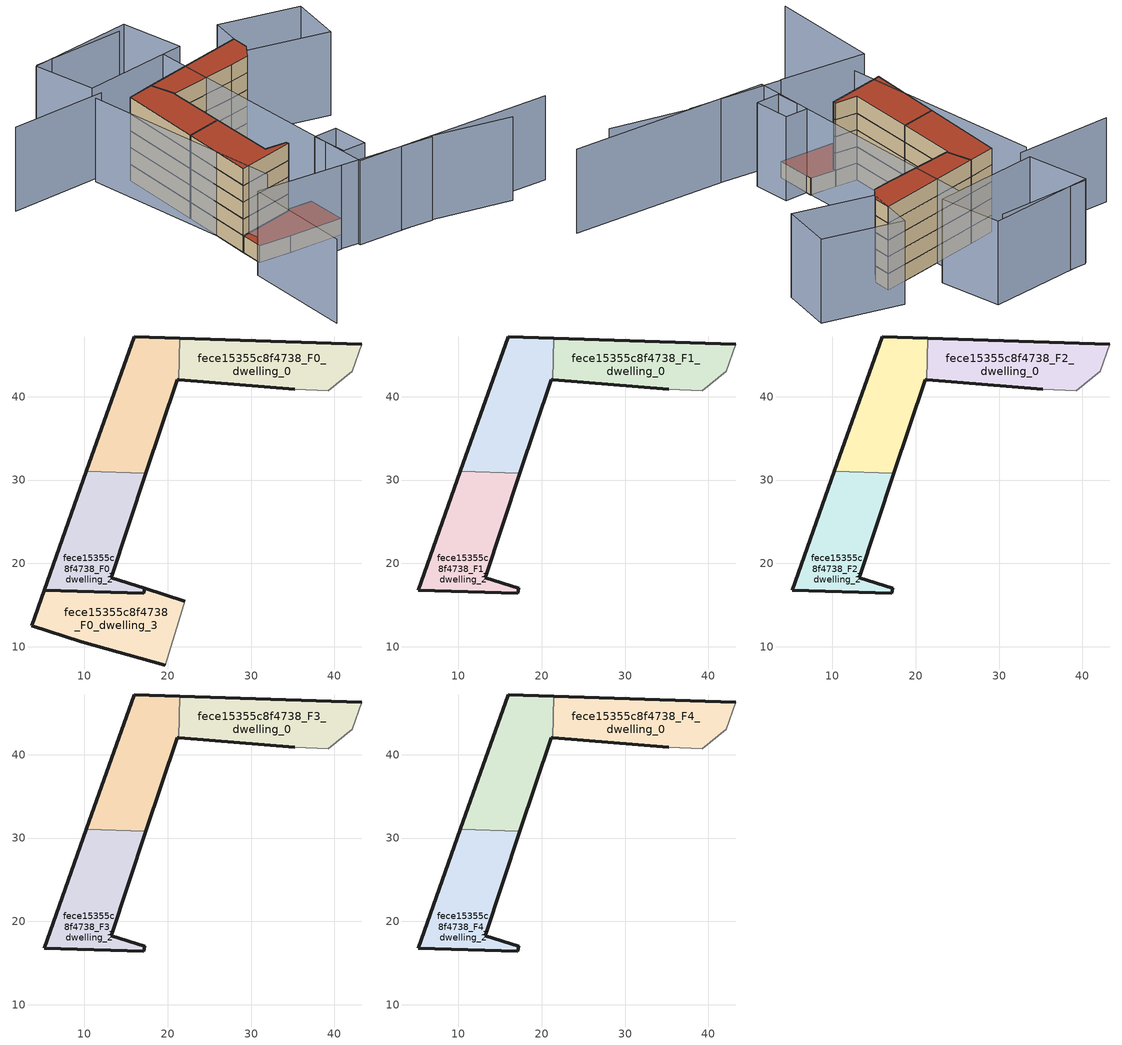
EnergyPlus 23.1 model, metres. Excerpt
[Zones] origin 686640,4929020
fece15355c8f4738_F0_dwelling_0
 floor ground (EU_floor_Construction): 42.18,43.04 43.3,46.27 21.45,46.99 21.3,42.05 35.25,40.92 39.29,40.69 z0
 wall outside (EU_wall_Construction): 35.25,40.92 21.3,42.05 / 21.45,46.99 43.3,46.27 z0:3
 wall adiabatic (EU_wall_Construction): 43.3,46.27 42.18,43.04 39.29,40.69 35.25,40.92 z0:3
 wall to fece15355c8f4738_F0_dwelling_1 (EU_wall_Construction): 21.3,42.05 21.45,46.99 z0:3
fece15355c8f4738_F0_dwelling_1
 floor ground (EU_floor_Construction): 17.39,30.8 21.15,42.07 21.3,42.05 21.45,46.99 15.97,47.17 10.24,31.03 z0
 wall outside (EU_wall_Construction): 10.24,31.03 15.97,47.17 21.45,46.99 / 21.3,42.05 21.15,42.07 17.39,30.8 z0:3
 wall to fece15355c8f4738_F0_dwelling_2 (EU_wall_Construction): 17.39,30.8 10.24,31.03 z0:3
fece15355c8f4738_F0_dwelling_2
 floor ground (EU_floor_Construction): 17.11,16.41 17.22,17.02 13.21,18.3 17.39,30.8 10.24,31.03 5.19,16.79 z0
 wall outside (EU_wall_Construction): 17.39,30.8 13.21,18.3 17.22,17.02 17.11,16.41 5.19,16.79 10.24,31.03 z0:3
fece15355c8f4738_F0_dwelling_3
 floor ground (EU_floor_Construction): 19.71,7.8 21.74,14.43 22.06,15.46 17.22,17.02 17.11,16.41 5.19,16.79 3.66,12.5 9.59,10.62 z0
 wall outside (EU_wall_Construction): 19.71,7.8 9.59,10.62 3.66,12.5 5.19,16.79 17.11,16.41 17.22,17.02 22.06,15.46 z0:3
 wall adiabatic (EU_wall_Construction): 22.06,15.46 21.74,14.43 19.71,7.8 z0:3
 roof outside (EU_roof_Construction): 22.06,15.46 21.74,14.43 19.71,7.8 9.59,10.62 3.66,12.5 5.19,16.79 17.11,16.41 17.22,17.02 z3
fece15355c8f4738_F1_dwelling_0
 floor to fece15355c8f4738_F0_dwelling_0 (EU_floor_Construction): 42.18,43.04 43.3,46.27 21.45,46.99 21.3,42.05 35.25,40.92 39.29,40.69 z3
 wall outside (EU_wall_Construction): 35.25,40.92 21.3,42.05 / 21.45,46.99 43.3,46.27 z3:6
 wall adiabatic (EU_wall_Construction): 43.3,46.27 42.18,43.04 39.29,40.69 35.25,40.92 z3:6
 wall to fece15355c8f4738_F1_dwelling_1 (EU_wall_Construction): 21.3,42.05 21.45,46.99 z3:6
fece15355c8f4738_F1_dwelling_1
 floor to fece15355c8f4738_F0_dwelling_1 (EU_floor_Construction): 17.39,30.8 21.15,42.07 21.3,42.05 21.45,46.99 15.97,47.17 10.24,31.03 z3
 wall outside (EU_wall_Construction): 10.24,31.03 15.97,47.17 21.45,46.99 / 21.3,42.05 21.15,42.07 17.39,30.8 z3:6
 wall to fece15355c8f4738_F1_dwelling_2 (EU_wall_Construction): 17.39,30.8 10.24,31.03 z3:6
fece15355c8f4738_F1_dwelling_2
 floor to fece15355c8f4738_F0_dwelling_2 (EU_floor_Construction): 17.11,16.41 17.22,17.02 13.21,18.3 17.39,30.8 10.24,31.03 5.19,16.79 z3
 wall outside (EU_wall_Construction): 17.39,30.8 13.21,18.3 17.22,17.02 17.11,16.41 5.19,16.79 10.24,31.03 z3:6
fece15355c8f4738_F2_dwelling_0
 floor to fece15355c8f4738_F1_dwelling_0 (EU_floor_Construction): 42.18,43.04 43.3,46.27 21.45,46.99 21.3,42.05 35.25,40.92 39.29,40.69 z6
 wall outside (EU_wall_Construction): 35.25,40.92 21.3,42.05 / 21.45,46.99 43.3,46.27 z6:9
 wall adiabatic (EU_wall_Construction): 43.3,46.27 42.18,43.04 39.29,40.69 35.25,40.92 z6:9
 wall to fece15355c8f4738_F2_dwelling_1 (EU_wall_Construction): 21.3,42.05 21.45,46.99 z6:9
fece15355c8f4738_F2_dwelling_1
 floor to fece15355c8f4738_F1_dwelling_1 (EU_floor_Construction): 17.39,30.8 21.15,42.07 21.3,42.05 21.45,46.99 15.97,47.17 10.24,31.03 z6
 wall outside (EU_wall_Construction): 10.24,31.03 15.97,47.17 21.45,46.99 / 21.3,42.05 21.15,42.07 17.39,30.8 z6:9
 wall to fece15355c8f4738_F2_dwelling_2 (EU_wall_Construction): 17.39,30.8 10.24,31.03 z6:9
fece15355c8f4738_F2_dwelling_2
 floor to fece15355c8f4738_F1_dwelling_2 (EU_floor_Construction): 17.11,16.41 17.22,17.02 13.21,18.3 17.39,30.8 10.24,31.03 5.19,16.79 z6
 wall outside (EU_wall_Construction): 17.39,30.8 13.21,18.3 17.22,17.02 17.11,16.41 5.19,16.79 10.24,31.03 z6:9
fece15355c8f4738_F3_dwelling_0
 floor to fece15355c8f4738_F2_dwelling_0 (EU_floor_Construction): 42.18,43.04 43.3,46.27 21.45,46.99 21.3,42.05 35.25,40.92 39.29,40.69 z9
 wall outside (EU_wall_Construction): 35.25,40.92 21.3,42.05 / 21.45,46.99 43.3,46.27 z9:12
 wall adiabatic (EU_wall_Construction): 43.3,46.27 42.18,43.04 39.29,40.69 35.25,40.92 z9:12
 wall to fece15355c8f4738_F3_dwelling_1 (EU_wall_Construction): 21.3,42.05 21.45,46.99 z9:12
fece15355c8f4738_F3_dwelling_1
 floor to fece15355c8f4738_F2_dwelling_1 (EU_floor_Construction): 17.39,30.8 21.15,42.07 21.3,42.05 21.45,46.99 15.97,47.17 10.24,31.03 z9
 wall outside (EU_wall_Construction): 10.24,31.03 15.97,47.17 21.45,46.99 / 21.3,42.05 21.15,42.07 17.39,30.8 z9:12
 wall to fece15355c8f4738_F3_dwelling_2 (EU_wall_Construction): 17.39,30.8 10.24,31.03 z9:12
fece15355c8f4738_F3_dwelling_2
 floor to fece15355c8f4738_F2_dwelling_2 (EU_floor_Construction): 17.11,16.41 17.22,17.02 13.21,18.3 17.39,30.8 10.24,31.03 5.19,16.79 z9
 wall outside (EU_wall_Construction): 17.39,30.8 13.21,18.3 17.22,17.02 17.11,16.41 5.19,16.79 10.24,31.03 z9:12
fece15355c8f4738_F4_dwelling_0
 floor to fece15355c8f4738_F3_dwelling_0 (EU_floor_Construction): 42.18,43.04 43.3,46.27 21.45,46.99 21.3,42.05 35.25,40.92 39.29,40.69 z12
 wall outside (EU_wall_Construction): 35.25,40.92 21.3,42.05 / 21.45,46.99 43.3,46.27 z12:15
 wall adiabatic (EU_wall_Construction): 43.3,46.27 42.18,43.04 39.29,40.69 35.25,40.92 z12:15
 wall to fece15355c8f4738_F4_dwelling_1 (EU_wall_Construction): 21.3,42.05 21.45,46.99 z12:15
 roof outside (EU_roof_Construction): 43.3,46.27 42.18,43.04 39.29,40.69 35.25,40.92 21.3,42.05 21.45,46.99 z15
fece15355c8f4738_F4_dwelling_1
 floor to fece15355c8f4738_F3_dwelling_1 (EU_floor_Construction): 17.39,30.8 21.15,42.07 21.3,42.05 21.45,46.99 15.97,47.17 10.24,31.03 z12
 wall outside (EU_wall_Construction): 10.24,31.03 15.97,47.17 21.45,46.99 / 21.3,42.05 21.15,42.07 17.39,30.8 z12:15
 wall to fece15355c8f4738_F4_dwelling_2 (EU_wall_Construction): 17.39,30.8 10.24,31.03 z12:15
 roof outside (EU_roof_Construction): 21.45,46.99 21.3,42.05 21.15,42.07 17.39,30.8 10.24,31.03 15.97,47.17 z15
fece15355c8f4738_F4_dwelling_2
 floor to fece15355c8f4738_F3_dwelling_2 (EU_floor_Construction): 17.11,16.41 17.22,17.02 13.21,18.3 17.39,30.8 10.24,31.03 5.19,16.79 z12
 wall outside (EU_wall_Construction): 17.39,30.8 13.21,18.3 17.22,17.02 17.11,16.41 5.19,16.79 10.24,31.03 z12:15
 roof outside (EU_roof_Construction): 17.39,30.8 13.21,18.3 17.22,17.02 17.11,16.41 5.19,16.79 10.24,31.03 z15
shading: 15.51,4.82 32.67,-0.9 / -7.12,-10.65 -0.24,9.99 / -0.24,9.99 15.48,4.75 / 12.42,51.46 5.81,12.47 / 14.57,51.88 -3.88,55.52 / 32.81,-0.65 46.27,-7.02 / 55.58,-6.77 18.62,3.28 / 18.62,3.28 31.9,52.13 / 34.71,62.85 16.73,66.3 / 26,13.49 24.47,6.61 / 24.47,6.61 20,7.6 / 20,7.6 21.53,14.48 / 21.53,14.48 26,13.49 / 45.97,51.48 59.38,44.62 / 59.38,44.62 54.54,35.15 / 54.54,35.15 41.12,42.01 / 41.12,42.01 45.97,51.48 / 37.24,63.83 35.95,51.72 / 35.95,51.72 14.98,53.96 / 14.98,53.96 16.28,66.07 / 16.28,66.07 37.24,63.83 z0:15
[Building]
EU S2 Campaign: North Axis=0; Terrain=City; Solar Distribution=FullExterior
[Site:Location]
Bologna: Latitude=44.5; Longitude=11.25; Time Zone=1; Elevation=37
[SizingPeriod:WeatherFileDays]
AnnualSizingPeriod: Begin Month=1; Begin Day of Month=1; End Month=12; End Day of Month=31; Day of Week for Start Day=Monday; Use Weather File Daylight Saving Period=No; Use Weather File Rain and Snow Indicators=No
[MATERIAL]
EU_InternalMass_Material: Roughness=MediumRough; Thickness=0.1; Conductivity=1; Density=1800; Specific Heat=900; Thermal Absorptance=0.9; Solar Absorptance=0.7; Visible Absorptance=0.7
[MATERIAL:NOMASS] Roughness=MediumRough; Thermal Absorptance=0.9; Solar Absorptance=0.7; Visible Absorptance=0.7
Name | Thermal Resistance
EU_wall_NoMass | 0.905828
EU_roof_NoMass | 0.37593
EU_floor_NoMass | 0.67114
[CONSTRUCTION]
EU_wall_Construction: EU_wall_NoMass
EU_roof_Construction: EU_roof_NoMass
EU_floor_Construction: EU_floor_NoMass
EU_InternalMass_Construction: EU_InternalMass_Material
[ZONE] Type=1; Multiplier=1; Ceiling Height=autocalculate; Floor Area=autocalculate; Part of Total Floor Area=Yes
Name | Volume
fece15355c8f4738_F0_dwelling_0; fece15355c8f4738_F1_dwelling_0; fece15355c8f4738_F2_dwelling_0; fece15355c8f4738_F3_dwelling_0; fece15355c8f4738_F4_dwelling_0 | 332.941
fece15355c8f4738_F0_dwelling_1; fece15355c8f4738_F1_dwelling_1; fece15355c8f4738_F2_dwelling_1; fece15355c8f4738_F3_dwelling_1; fece15355c8f4738_F4_dwelling_1 | 332.953
fece15355c8f4738_F0_dwelling_2; fece15355c8f4738_F1_dwelling_2; fece15355c8f4738_F2_dwelling_2; fece15355c8f4738_F3_dwelling_2; fece15355c8f4738_F4_dwelling_2 | 330.858
fece15355c8f4738_F0_dwelling_3 | 335.038
[INTERNALMASS] Construction=EU_InternalMass_Construction
Name | Zone or ZoneList | Surface Area
fece15355c8f4738_F0_dwelling_0_EU_InternalMass | fece15355c8f4738_F0_dwelling_0 | 110.981
fece15355c8f4738_F0_dwelling_1_EU_InternalMass | fece15355c8f4738_F0_dwelling_1 | 110.984
fece15355c8f4738_F0_dwelling_2_EU_InternalMass | fece15355c8f4738_F0_dwelling_2 | 110.288
fece15355c8f4738_F0_dwelling_3_EU_InternalMass | fece15355c8f4738_F0_dwelling_3 | 111.675
fece15355c8f4738_F1_dwelling_0_EU_InternalMass | fece15355c8f4738_F1_dwelling_0 | 147.975
fece15355c8f4738_F1_dwelling_1_EU_InternalMass | fece15355c8f4738_F1_dwelling_1 | 147.974
fece15355c8f4738_F1_dwelling_2_EU_InternalMass | fece15355c8f4738_F1_dwelling_2 | 147.976
fece15355c8f4738_F2_dwelling_0_EU_InternalMass | fece15355c8f4738_F2_dwelling_0 | 147.975
fece15355c8f4738_F2_dwelling_1_EU_InternalMass | fece15355c8f4738_F2_dwelling_1 | 147.974
fece15355c8f4738_F2_dwelling_2_EU_InternalMass | fece15355c8f4738_F2_dwelling_2 | 147.976
fece15355c8f4738_F3_dwelling_0_EU_InternalMass | fece15355c8f4738_F3_dwelling_0 | 147.975
fece15355c8f4738_F3_dwelling_1_EU_InternalMass | fece15355c8f4738_F3_dwelling_1 | 147.974
fece15355c8f4738_F3_dwelling_2_EU_InternalMass | fece15355c8f4738_F3_dwelling_2 | 147.976
fece15355c8f4738_F4_dwelling_0_EU_InternalMass | fece15355c8f4738_F4_dwelling_0 | 147.975
fece15355c8f4738_F4_dwelling_1_EU_InternalMass | fece15355c8f4738_F4_dwelling_1 | 147.974
fece15355c8f4738_F4_dwelling_2_EU_InternalMass | fece15355c8f4738_F4_dwelling_2 | 147.976
[OTHEREQUIPMENT] Fuel Type=Electricity; Design Level Calculation Method=Watts/Area; Power per Zone Floor Area=1; Fraction Latent=0; Fraction Radiant=0; Fraction Lost=0; Carbon Dioxide Generation Rate=0; EndUse Subcategory=EU_Step8_InternalGains
Name | Zone or ZoneList or Space or SpaceList | Schedule
EU_Step8_InternalGain_fece15355c8f4738_F0_dwelling_0_f000 | fece15355c8f4738_F0_dwelling_0 | EU_Step8_GainSchedule_fece15355c8f4738_F0_dwelling_0_f000
EU_Step8_InternalGain_fece15355c8f4738_F0_dwelling_1_f000 | fece15355c8f4738_F0_dwelling_1 | EU_Step8_GainSchedule_fece15355c8f4738_F0_dwelling_1_f000
EU_Step8_InternalGain_fece15355c8f4738_F0_dwelling_2_f000 | fece15355c8f4738_F0_dwelling_2 | EU_Step8_GainSchedule_fece15355c8f4738_F0_dwelling_2_f000
EU_Step8_InternalGain_fece15355c8f4738_F0_dwelling_3_f000 | fece15355c8f4738_F0_dwelling_3 | EU_Step8_GainSchedule_fece15355c8f4738_F0_dwelling_3_f000
EU_Step8_InternalGain_fece15355c8f4738_F1_dwelling_0_f000 | fece15355c8f4738_F1_dwelling_0 | EU_Step8_GainSchedule_fece15355c8f4738_F1_dwelling_0_f000
EU_Step8_InternalGain_fece15355c8f4738_F1_dwelling_1_f000 | fece15355c8f4738_F1_dwelling_1 | EU_Step8_GainSchedule_fece15355c8f4738_F1_dwelling_1_f000
EU_Step8_InternalGain_fece15355c8f4738_F1_dwelling_2_f000 | fece15355c8f4738_F1_dwelling_2 | EU_Step8_GainSchedule_fece15355c8f4738_F1_dwelling_2_f000
EU_Step8_InternalGain_fece15355c8f4738_F2_dwelling_0_f000 | fece15355c8f4738_F2_dwelling_0 | EU_Step8_GainSchedule_fece15355c8f4738_F2_dwelling_0_f000
EU_Step8_InternalGain_fece15355c8f4738_F2_dwelling_1_f000 | fece15355c8f4738_F2_dwelling_1 | EU_Step8_GainSchedule_fece15355c8f4738_F2_dwelling_1_f000
EU_Step8_InternalGain_fece15355c8f4738_F2_dwelling_2_f000 | fece15355c8f4738_F2_dwelling_2 | EU_Step8_GainSchedule_fece15355c8f4738_F2_dwelling_2_f000
EU_Step8_InternalGain_fece15355c8f4738_F3_dwelling_0_f000 | fece15355c8f4738_F3_dwelling_0 | EU_Step8_GainSchedule_fece15355c8f4738_F3_dwelling_0_f000
EU_Step8_InternalGain_fece15355c8f4738_F3_dwelling_1_f000 | fece15355c8f4738_F3_dwelling_1 | EU_Step8_GainSchedule_fece15355c8f4738_F3_dwelling_1_f000
EU_Step8_InternalGain_fece15355c8f4738_F3_dwelling_2_f000 | fece15355c8f4738_F3_dwelling_2 | EU_Step8_GainSchedule_fece15355c8f4738_F3_dwelling_2_f000
EU_Step8_InternalGain_fece15355c8f4738_F4_dwelling_0_f000 | fece15355c8f4738_F4_dwelling_0 | EU_Step8_GainSchedule_fece15355c8f4738_F4_dwelling_0_f000
EU_Step8_InternalGain_fece15355c8f4738_F4_dwelling_1_f000 | fece15355c8f4738_F4_dwelling_1 | EU_Step8_GainSchedule_fece15355c8f4738_F4_dwelling_1_f000
EU_Step8_InternalGain_fece15355c8f4738_F4_dwelling_2_f000 | fece15355c8f4738_F4_dwelling_2 | EU_Step8_GainSchedule_fece15355c8f4738_F4_dwelling_2_f000
[ZONEVENTILATION:DESIGNFLOWRATE] Schedule=EU_AlwaysOn; Design Flow Rate Calculation Method=AirChanges/Hour; Air Changes per Hour=0.73129; Ventilation Type=Natural; Fan Pressure Rise=0; Fan Total Efficiency=1; Constant Term Coefficient=1; Temperature Term Coefficient=0; Velocity Term Coefficient=0; Velocity Squared Term Coefficient=0; Minimum Indoor Temperature=-100; Maximum Indoor Temperature=100; Delta Temperature=-100; Minimum Outdoor Temperature=-100; Maximum Outdoor Temperature=100; Maximum Wind Speed=40
Name | Zone or ZoneList or Space or SpaceList
EU_ConstantAir_fece15355c8f4738_F0_dwelling_0 | fece15355c8f4738_F0_dwelling_0
EU_ConstantAir_fece15355c8f4738_F0_dwelling_1 | fece15355c8f4738_F0_dwelling_1
EU_ConstantAir_fece15355c8f4738_F0_dwelling_2 | fece15355c8f4738_F0_dwelling_2
EU_ConstantAir_fece15355c8f4738_F0_dwelling_3 | fece15355c8f4738_F0_dwelling_3
EU_ConstantAir_fece15355c8f4738_F1_dwelling_0 | fece15355c8f4738_F1_dwelling_0
EU_ConstantAir_fece15355c8f4738_F1_dwelling_1 | fece15355c8f4738_F1_dwelling_1
EU_ConstantAir_fece15355c8f4738_F1_dwelling_2 | fece15355c8f4738_F1_dwelling_2
EU_ConstantAir_fece15355c8f4738_F2_dwelling_0 | fece15355c8f4738_F2_dwelling_0
EU_ConstantAir_fece15355c8f4738_F2_dwelling_1 | fece15355c8f4738_F2_dwelling_1
EU_ConstantAir_fece15355c8f4738_F2_dwelling_2 | fece15355c8f4738_F2_dwelling_2
EU_ConstantAir_fece15355c8f4738_F3_dwelling_0 | fece15355c8f4738_F3_dwelling_0
EU_ConstantAir_fece15355c8f4738_F3_dwelling_1 | fece15355c8f4738_F3_dwelling_1
EU_ConstantAir_fece15355c8f4738_F3_dwelling_2 | fece15355c8f4738_F3_dwelling_2
EU_ConstantAir_fece15355c8f4738_F4_dwelling_0 | fece15355c8f4738_F4_dwelling_0
EU_ConstantAir_fece15355c8f4738_F4_dwelling_1 | fece15355c8f4738_F4_dwelling_1
EU_ConstantAir_fece15355c8f4738_F4_dwelling_2 | fece15355c8f4738_F4_dwelling_2
[SIZING:ZONE] Zone Cooling Design Supply Air Temperature Input Method=SupplyAirTemperature; Zone Cooling Design Supply Air Temperature=13; Zone Heating Design Supply Air Temperature Input Method=SupplyAirTemperature; Zone Heating Design Supply Air Temperature=50; Zone Cooling Design Supply Air Humidity Ratio=0.008; Zone Heating Design Supply Air Humidity Ratio=0.008; Cooling Design Air Flow Method=DesignDay; Cooling Design Air Flow Rate=0; Cooling Minimum Air Flow per Zone Floor Area=0.000762; Cooling Minimum Air Flow=0; Cooling Minimum Air Flow Fraction=0.2; Heating Design Air Flow Method=DesignDay; Heating Design Air Flow Rate=0; Heating Maximum Air Flow per Zone Floor Area=0.002032; Heating Maximum Air Flow=0.141576; Heating Maximum Air Flow Fraction=0.3; Account for Dedicated Outdoor Air System=No; Dedicated Outdoor Air System Control Strategy=NeutralSupplyAir; Dedicated Outdoor Air Low Setpoint Temperature for Design=autosize; Dedicated Outdoor Air High Setpoint Temperature for Design=autosize; Zone Load Sizing Method=Sensible Load Only No Latent Load; Zone Latent Cooling Design Supply Air Humidity Ratio Input Method=HumidityRatioDifference; Zone Cooling Design Supply Air Humidity Ratio Difference=0.005; Zone Latent Heating Design Supply Air Humidity Ratio Input Method=HumidityRatioDifference; Zone Humidification Design Supply Air Humidity Ratio Difference=0.005
fece15355c8f4738_F0_dwelling_0; fece15355c8f4738_F0_dwelling_1; fece15355c8f4738_F0_dwelling_2; fece15355c8f4738_F0_dwelling_3; fece15355c8f4738_F1_dwelling_0; fece15355c8f4738_F1_dwelling_1; fece15355c8f4738_F1_dwelling_2; fece15355c8f4738_F2_dwelling_0; fece15355c8f4738_F2_dwelling_1; fece15355c8f4738_F2_dwelling_2; fece15355c8f4738_F3_dwelling_0; fece15355c8f4738_F3_dwelling_1; fece15355c8f4738_F3_dwelling_2; fece15355c8f4738_F4_dwelling_0; fece15355c8f4738_F4_dwelling_1; fece15355c8f4738_F4_dwelling_2
[ThermostatSetpoint:DualSetpoint] Heating Setpoint Temperature Schedule=HVACTemplate-Always 20; Cooling Setpoint Temperature Schedule=HVACTemplate-Always 50
EU_HeatOnly_fece15355c8f4738_F0_dwelling_0 Dual SP Control; EU_HeatOnly_fece15355c8f4738_F0_dwelling_1 Dual SP Control; EU_HeatOnly_fece15355c8f4738_F0_dwelling_2 Dual SP Control; EU_HeatOnly_fece15355c8f4738_F0_dwelling_3 Dual SP Control; EU_HeatOnly_fece15355c8f4738_F1_dwelling_0 Dual SP Control; EU_HeatOnly_fece15355c8f4738_F1_dwelling_1 Dual SP Control; EU_HeatOnly_fece15355c8f4738_F1_dwelling_2 Dual SP Control; EU_HeatOnly_fece15355c8f4738_F2_dwelling_0 Dual SP Control; EU_HeatOnly_fece15355c8f4738_F2_dwelling_1 Dual SP Control; EU_HeatOnly_fece15355c8f4738_F2_dwelling_2 Dual SP Control; EU_HeatOnly_fece15355c8f4738_F3_dwelling_0 Dual SP Control; EU_HeatOnly_fece15355c8f4738_F3_dwelling_1 Dual SP Control; EU_HeatOnly_fece15355c8f4738_F3_dwelling_2 Dual SP Control; EU_HeatOnly_fece15355c8f4738_F4_dwelling_0 Dual SP Control; EU_HeatOnly_fece15355c8f4738_F4_dwelling_1 Dual SP Control; EU_HeatOnly_fece15355c8f4738_F4_dwelling_2 Dual SP Control
[ZoneControl:Thermostat] Control Type Schedule=HVACTemplate-Always 4
Name | Zone or ZoneList | Control
fece15355c8f4738_F0_dwelling_0 Thermostat | fece15355c8f4738_F0_dwelling_0 | EU_HeatOnly_fece15355c8f4738_F0_dwelling_0 Dual SP Control
fece15355c8f4738_F0_dwelling_1 Thermostat | fece15355c8f4738_F0_dwelling_1 | EU_HeatOnly_fece15355c8f4738_F0_dwelling_1 Dual SP Control
fece15355c8f4738_F0_dwelling_2 Thermostat | fece15355c8f4738_F0_dwelling_2 | EU_HeatOnly_fece15355c8f4738_F0_dwelling_2 Dual SP Control
fece15355c8f4738_F0_dwelling_3 Thermostat | fece15355c8f4738_F0_dwelling_3 | EU_HeatOnly_fece15355c8f4738_F0_dwelling_3 Dual SP Control
fece15355c8f4738_F1_dwelling_0 Thermostat | fece15355c8f4738_F1_dwelling_0 | EU_HeatOnly_fece15355c8f4738_F1_dwelling_0 Dual SP Control
fece15355c8f4738_F1_dwelling_1 Thermostat | fece15355c8f4738_F1_dwelling_1 | EU_HeatOnly_fece15355c8f4738_F1_dwelling_1 Dual SP Control
fece15355c8f4738_F1_dwelling_2 Thermostat | fece15355c8f4738_F1_dwelling_2 | EU_HeatOnly_fece15355c8f4738_F1_dwelling_2 Dual SP Control
fece15355c8f4738_F2_dwelling_0 Thermostat | fece15355c8f4738_F2_dwelling_0 | EU_HeatOnly_fece15355c8f4738_F2_dwelling_0 Dual SP Control
fece15355c8f4738_F2_dwelling_1 Thermostat | fece15355c8f4738_F2_dwelling_1 | EU_HeatOnly_fece15355c8f4738_F2_dwelling_1 Dual SP Control
fece15355c8f4738_F2_dwelling_2 Thermostat | fece15355c8f4738_F2_dwelling_2 | EU_HeatOnly_fece15355c8f4738_F2_dwelling_2 Dual SP Control
fece15355c8f4738_F3_dwelling_0 Thermostat | fece15355c8f4738_F3_dwelling_0 | EU_HeatOnly_fece15355c8f4738_F3_dwelling_0 Dual SP Control
fece15355c8f4738_F3_dwelling_1 Thermostat | fece15355c8f4738_F3_dwelling_1 | EU_HeatOnly_fece15355c8f4738_F3_dwelling_1 Dual SP Control
fece15355c8f4738_F3_dwelling_2 Thermostat | fece15355c8f4738_F3_dwelling_2 | EU_HeatOnly_fece15355c8f4738_F3_dwelling_2 Dual SP Control
fece15355c8f4738_F4_dwelling_0 Thermostat | fece15355c8f4738_F4_dwelling_0 | EU_HeatOnly_fece15355c8f4738_F4_dwelling_0 Dual SP Control
fece15355c8f4738_F4_dwelling_1 Thermostat | fece15355c8f4738_F4_dwelling_1 | EU_HeatOnly_fece15355c8f4738_F4_dwelling_1 Dual SP Control
fece15355c8f4738_F4_dwelling_2 Thermostat | fece15355c8f4738_F4_dwelling_2 | EU_HeatOnly_fece15355c8f4738_F4_dwelling_2 Dual SP Control
[Zone equipment]
fece15355c8f4738_F0_dwelling_0: fece15355c8f4738_F0_dwelling_0 Ideal Loads Air System
fece15355c8f4738_F0_dwelling_1: fece15355c8f4738_F0_dwelling_1 Ideal Loads Air System
fece15355c8f4738_F0_dwelling_2: fece15355c8f4738_F0_dwelling_2 Ideal Loads Air System
fece15355c8f4738_F0_dwelling_3: fece15355c8f4738_F0_dwelling_3 Ideal Loads Air System
fece15355c8f4738_F1_dwelling_0: fece15355c8f4738_F1_dwelling_0 Ideal Loads Air System
fece15355c8f4738_F1_dwelling_1: fece15355c8f4738_F1_dwelling_1 Ideal Loads Air System
fece15355c8f4738_F1_dwelling_2: fece15355c8f4738_F1_dwelling_2 Ideal Loads Air System
fece15355c8f4738_F2_dwelling_0: fece15355c8f4738_F2_dwelling_0 Ideal Loads Air System
fece15355c8f4738_F2_dwelling_1: fece15355c8f4738_F2_dwelling_1 Ideal Loads Air System
fece15355c8f4738_F2_dwelling_2: fece15355c8f4738_F2_dwelling_2 Ideal Loads Air System
fece15355c8f4738_F3_dwelling_0: fece15355c8f4738_F3_dwelling_0 Ideal Loads Air System
fece15355c8f4738_F3_dwelling_1: fece15355c8f4738_F3_dwelling_1 Ideal Loads Air System
fece15355c8f4738_F3_dwelling_2: fece15355c8f4738_F3_dwelling_2 Ideal Loads Air System
fece15355c8f4738_F4_dwelling_0: fece15355c8f4738_F4_dwelling_0 Ideal Loads Air System
fece15355c8f4738_F4_dwelling_1: fece15355c8f4738_F4_dwelling_1 Ideal Loads Air System
fece15355c8f4738_F4_dwelling_2: fece15355c8f4738_F4_dwelling_2 Ideal Loads Air System
[ZoneHVAC:IdealLoadsAirSystem] Availability Schedule=EU_AlwaysOn; Maximum Heating Supply Air Temperature [C]=50; Minimum Cooling Supply Air Temperature [C]=13; Maximum Heating Supply Air Humidity Ratio [kg-H20/kg-air]=0.0156; Minimum Cooling Supply Air Humidity Ratio [kg-H20/kg-air]=0.0077; Heating Limit=NoLimit; Cooling Limit=NoLimit; Heating Availability Schedule=EU_AlwaysOn; Cooling Availability Schedule=EU_CoolingOff; Dehumidification Control Type=ConstantSensibleHeatRatio; Cooling Sensible Heat Ratio=0.7; Humidification Control Type=None; Demand Controlled Ventilation Type=None; Outdoor Air Economizer Type=NoEconomizer; Heat Recovery Type=None; Sensible Heat Recovery Effectiveness=0.7; Latent Heat Recovery Effectiveness=0.65
fece15355c8f4738_F0_dwelling_0 Ideal Loads Air System; fece15355c8f4738_F0_dwelling_1 Ideal Loads Air System; fece15355c8f4738_F0_dwelling_2 Ideal Loads Air System; fece15355c8f4738_F0_dwelling_3 Ideal Loads Air System; fece15355c8f4738_F1_dwelling_0 Ideal Loads Air System; fece15355c8f4738_F1_dwelling_1 Ideal Loads Air System; fece15355c8f4738_F1_dwelling_2 Ideal Loads Air System; fece15355c8f4738_F2_dwelling_0 Ideal Loads Air System; fece15355c8f4738_F2_dwelling_1 Ideal Loads Air System; fece15355c8f4738_F2_dwelling_2 Ideal Loads Air System; fece15355c8f4738_F3_dwelling_0 Ideal Loads Air System; fece15355c8f4738_F3_dwelling_1 Ideal Loads Air System; fece15355c8f4738_F3_dwelling_2 Ideal Loads Air System; fece15355c8f4738_F4_dwelling_0 Ideal Loads Air System; fece15355c8f4738_F4_dwelling_1 Ideal Loads Air System; fece15355c8f4738_F4_dwelling_2 Ideal Loads Air System
[SCHEDULE:CONSTANT]
Name | Hourly Value
EU_AlwaysOn | 1
EU_CoolingOff | 0
[SCHEDULE:FILE] Column Number=1; Rows to Skip at Top=0; Number of Hours of Data=8760; Column Separator=Comma; Interpolate to Timestep=No; Minutes per Item=60; Adjust Schedule for Daylight Savings=Yes
Name | File
EU_Step8_GainSchedule_fece15355c8f4738_F0_dwelling_0_f000 | ../../schedules/fece15355c8f4738/fece15355c8f4738_F0_dwelling_0_f000_gain.csv
EU_Step8_GainSchedule_fece15355c8f4738_F0_dwelling_1_f000 | ../../schedules/fece15355c8f4738/fece15355c8f4738_F0_dwelling_1_f000_gain.csv
EU_Step8_GainSchedule_fece15355c8f4738_F0_dwelling_2_f000 | ../../schedules/fece15355c8f4738/fece15355c8f4738_F0_dwelling_2_f000_gain.csv
EU_Step8_GainSchedule_fece15355c8f4738_F0_dwelling_3_f000 | ../../schedules/fece15355c8f4738/fece15355c8f4738_F0_dwelling_3_f000_gain.csv
EU_Step8_GainSchedule_fece15355c8f4738_F1_dwelling_0_f000 | ../../schedules/fece15355c8f4738/fece15355c8f4738_F1_dwelling_0_f000_gain.csv
EU_Step8_GainSchedule_fece15355c8f4738_F1_dwelling_1_f000 | ../../schedules/fece15355c8f4738/fece15355c8f4738_F1_dwelling_1_f000_gain.csv
EU_Step8_GainSchedule_fece15355c8f4738_F1_dwelling_2_f000 | ../../schedules/fece15355c8f4738/fece15355c8f4738_F1_dwelling_2_f000_gain.csv
EU_Step8_GainSchedule_fece15355c8f4738_F2_dwelling_0_f000 | ../../schedules/fece15355c8f4738/fece15355c8f4738_F2_dwelling_0_f000_gain.csv
EU_Step8_GainSchedule_fece15355c8f4738_F2_dwelling_1_f000 | ../../schedules/fece15355c8f4738/fece15355c8f4738_F2_dwelling_1_f000_gain.csv
EU_Step8_GainSchedule_fece15355c8f4738_F2_dwelling_2_f000 | ../../schedules/fece15355c8f4738/fece15355c8f4738_F2_dwelling_2_f000_gain.csv
EU_Step8_GainSchedule_fece15355c8f4738_F3_dwelling_0_f000 | ../../schedules/fece15355c8f4738/fece15355c8f4738_F3_dwelling_0_f000_gain.csv
EU_Step8_GainSchedule_fece15355c8f4738_F3_dwelling_1_f000 | ../../schedules/fece15355c8f4738/fece15355c8f4738_F3_dwelling_1_f000_gain.csv
EU_Step8_GainSchedule_fece15355c8f4738_F3_dwelling_2_f000 | ../../schedules/fece15355c8f4738/fece15355c8f4738_F3_dwelling_2_f000_gain.csv
EU_Step8_GainSchedule_fece15355c8f4738_F4_dwelling_0_f000 | ../../schedules/fece15355c8f4738/fece15355c8f4738_F4_dwelling_0_f000_gain.csv
EU_Step8_GainSchedule_fece15355c8f4738_F4_dwelling_1_f000 | ../../schedules/fece15355c8f4738/fece15355c8f4738_F4_dwelling_1_f000_gain.csv
EU_Step8_GainSchedule_fece15355c8f4738_F4_dwelling_2_f000 | ../../schedules/fece15355c8f4738/fece15355c8f4738_F4_dwelling_2_f000_gain.csv
[Schedule:Compact]
HVACTemplate-Always 20: Through: 12/31, For: AllDays, Until: 24:00, 20
HVACTemplate-Always 50: Through: 12/31, For: AllDays, Until: 24:00, 50
HVACTemplate-Always 4: Through: 12/31, For: AllDays, Until: 24:00, 4
